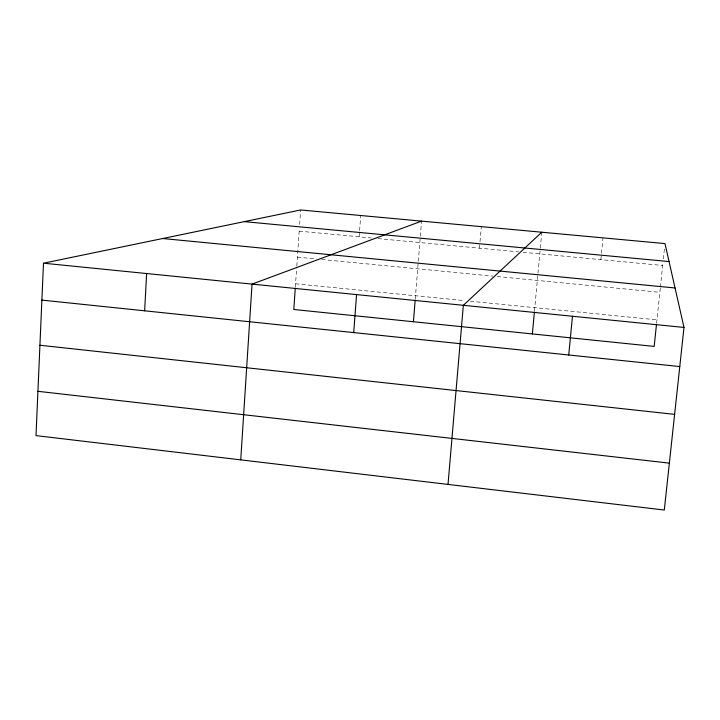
<?xml version="1.0" encoding="UTF-8"?>
<svg xmlns="http://www.w3.org/2000/svg" width="720" height="720" viewBox="0 0 720 720"><rect width="100%" height="100%" fill="white"/><g stroke="black" fill="none" stroke-linecap="round" stroke-linejoin="round"><path stroke-width="0.54" stroke-dasharray="3.6 2.7" d="M295.344 287.127L296.712 267.129M296.793 266.013L299.34 228.924M299.646 224.46L300.636 209.97M359.136 236.817L360.729 215.514M415.269 298.998L421.551 221.13M479.448 248.175L479.916 242.793M480.006 241.713L481.311 226.638M534.492 310.941L541.791 232.218M600.858 259.641L603.009 237.87M656.613 323.172L660.312 288.036M660.42 286.956L662.904 263.286M663.372 258.903L664.515 247.959M299.187 231.156L371.277 237.96M377.892 238.581L518.553 251.865M523.026 252.288L662.679 265.473M297.405 257.139L316.224 258.966M321.759 259.506L492.75 276.102M497.214 276.534L659.853 292.329M295.569 283.77L464.742 300.663M470.331 301.221L656.964 319.851"/><path stroke-width="1.08" d="M43.488 263.196L36 435.618L664.299 510.03L684 327.438L664.983 243.585L300.636 209.97L43.488 263.196L684 327.438M144.639 310.815L146.637 273.546M240.732 459.864L252.045 284.112L421.551 221.13M295.263 288.243L293.805 309.492L654.174 346.41L656.496 324.27M353.718 332.595L356.562 294.597M413.433 321.741L415.179 300.078M448.02 484.416L463.347 305.307L541.791 232.218M532.359 333.927L534.393 312.03M568.728 354.996L572.472 316.251M244.278 221.634L669.06 261.558M162.702 238.527L675.045 287.973M41.886 300.105L679.779 366.561M39.924 345.24L674.622 414.369M37.926 391.311L669.357 463.14"/></g></svg>
